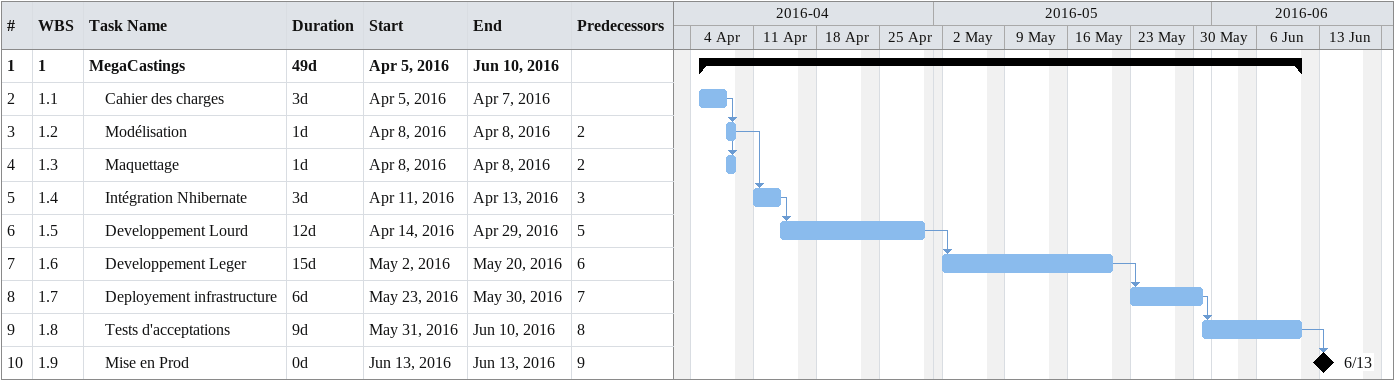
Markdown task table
| ID | WBS | Task | Duration | Start | Finish | Predecessors |
|---|---|---|---|---|---|---|
| 1 | 1 | **MegaCastings** | 49d | 2016-04-05 | 2016-06-10 |  |
| 2 | 1.1 | Cahier des charges | 3d | 2016-04-05 | 2016-04-07 |  |
| 3 | 1.2 | Modélisation | 1d | 2016-04-08 | 2016-04-08 | 2 |
| 4 | 1.3 | Maquettage | 1d | 2016-04-08 | 2016-04-08 | 2 |
| 5 | 1.4 | Intégration Nhibernate | 3d | 2016-04-11 | 2016-04-13 | 3 |
| 6 | 1.5 | Developpement Lourd | 12d | 2016-04-14 | 2016-04-29 | 5 |
| 7 | 1.6 | Developpement Leger | 15d | 2016-05-02 | 2016-05-20 | 6 |
| 8 | 1.7 | Deployement infrastructure | 6d | 2016-05-23 | 2016-05-30 | 7 |
| 9 | 1.8 | Tests d'acceptations | 9d | 2016-05-31 | 2016-06-10 | 8 |
| 10 | 1.9 | Mise en Prod | 0d | 2016-06-13 | 2016-06-13 | 9 |
